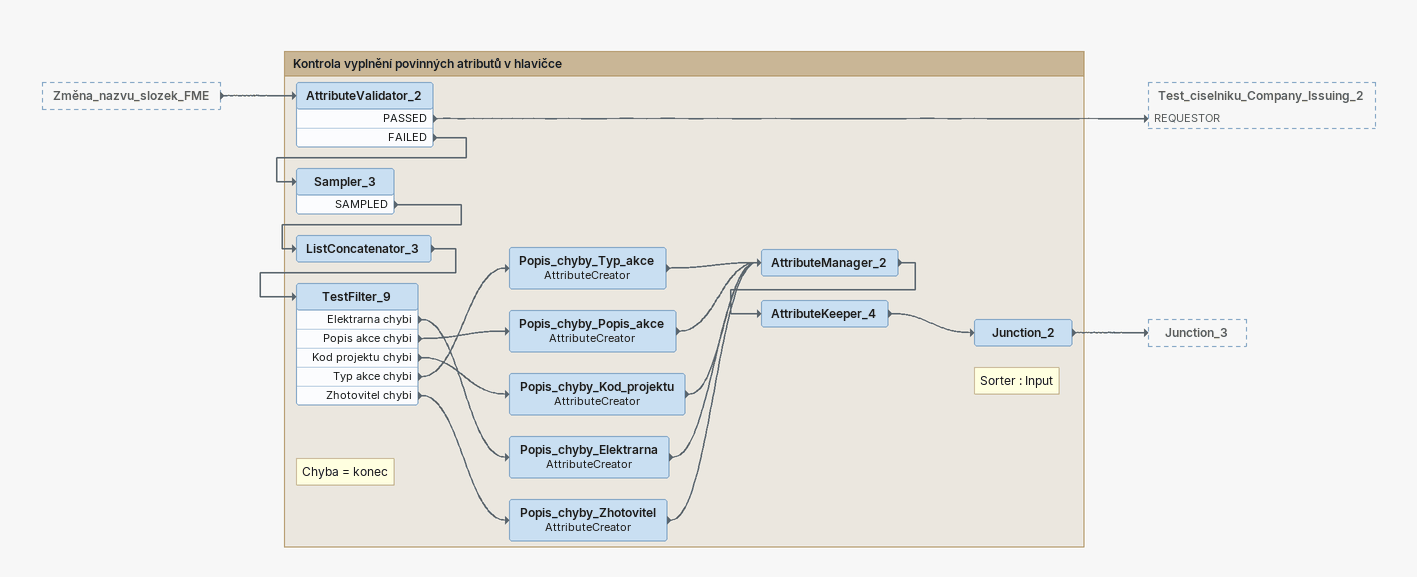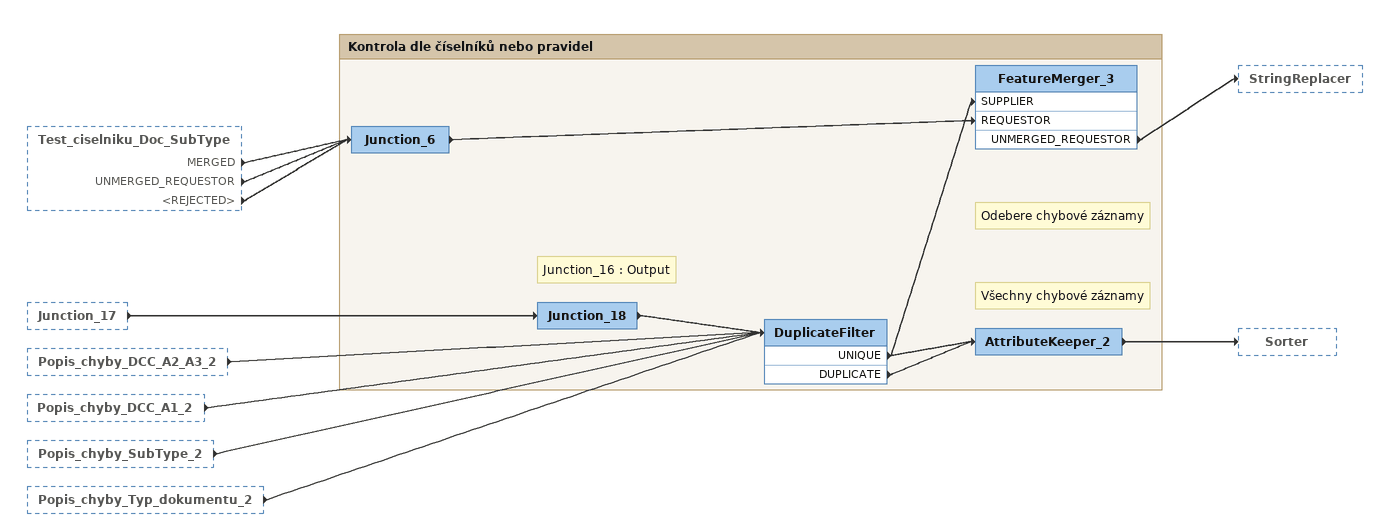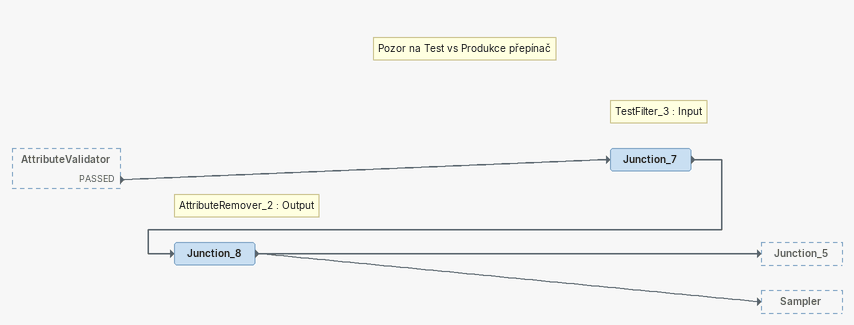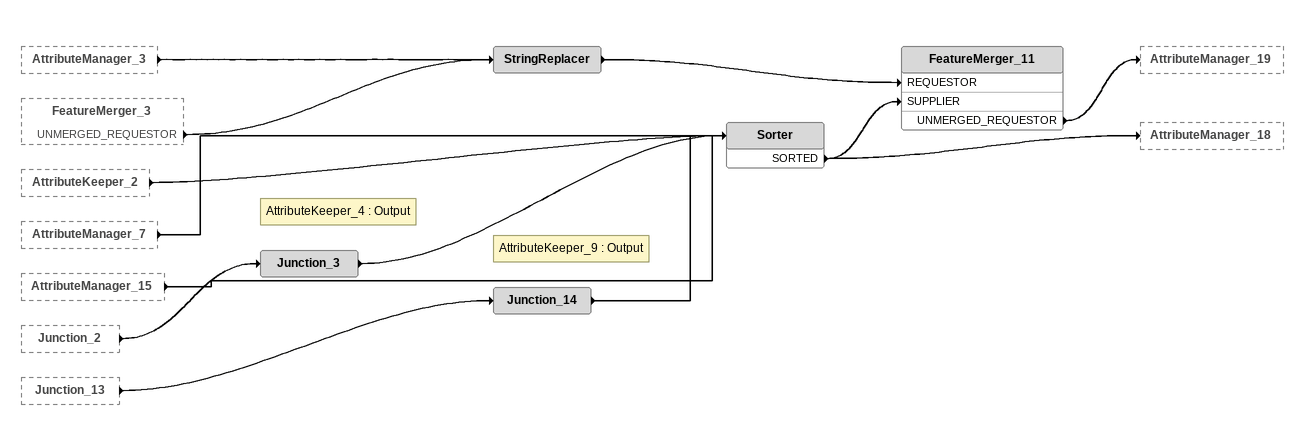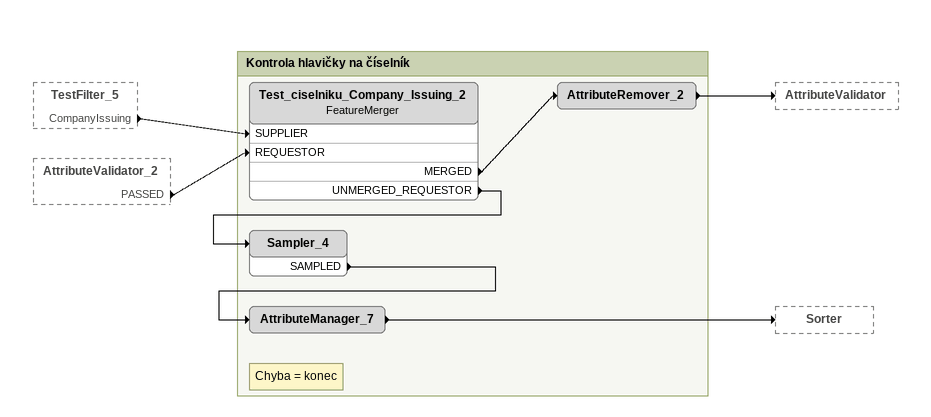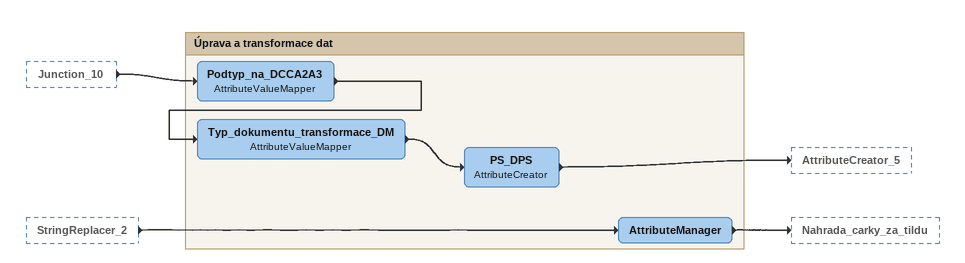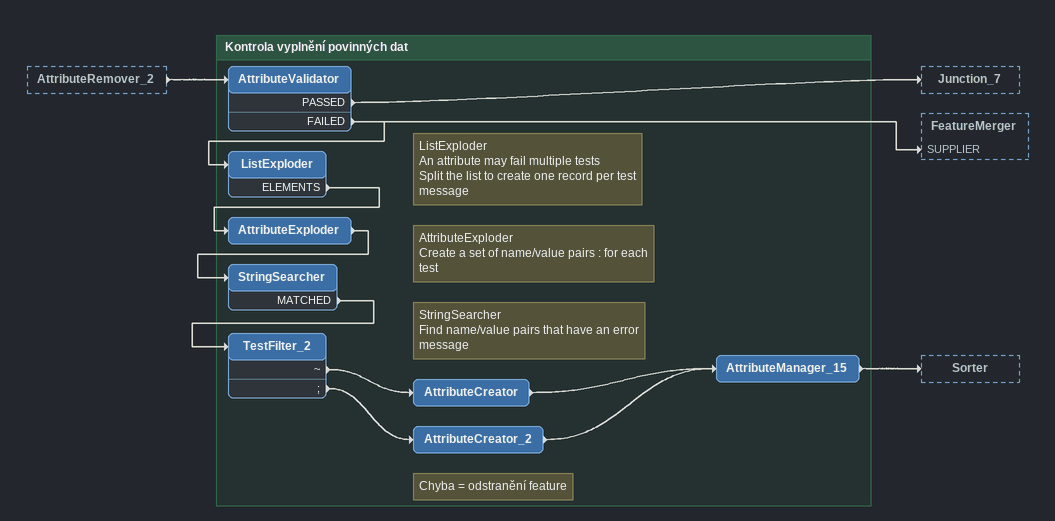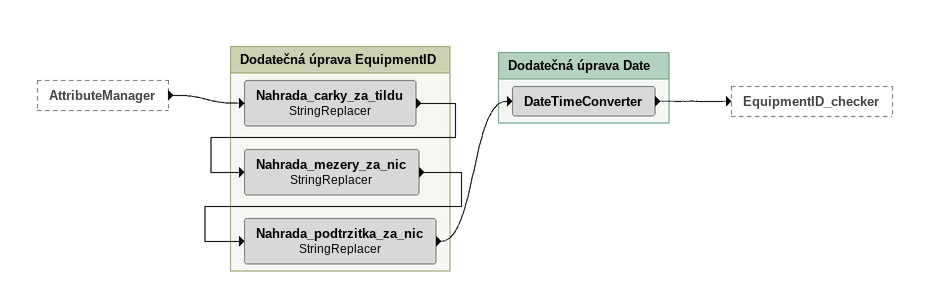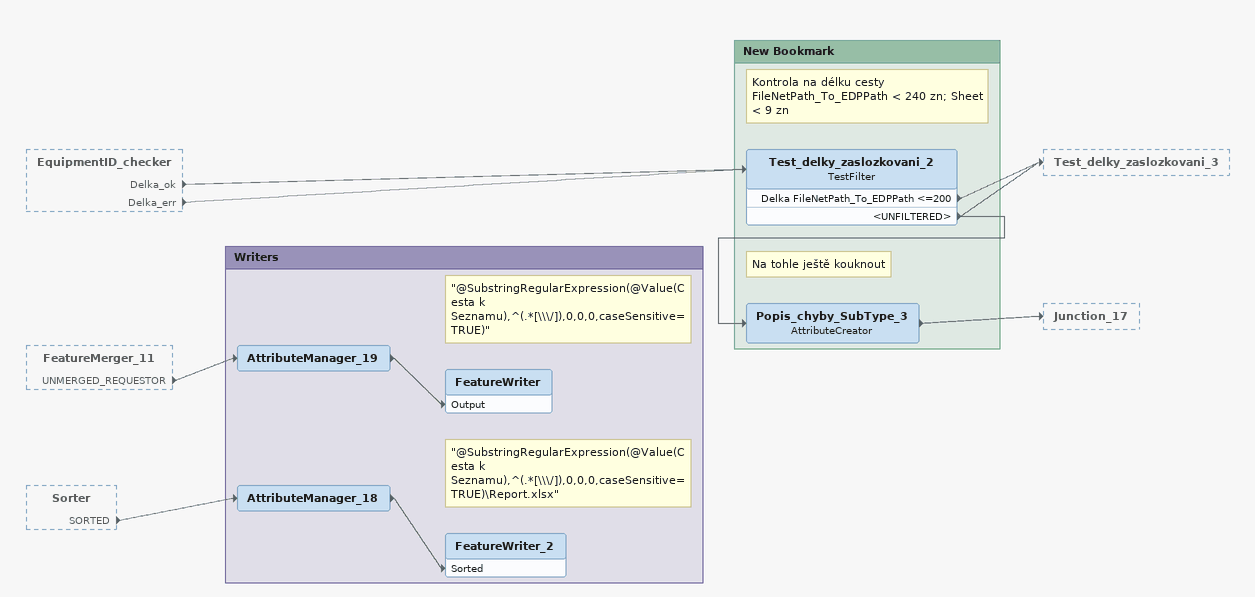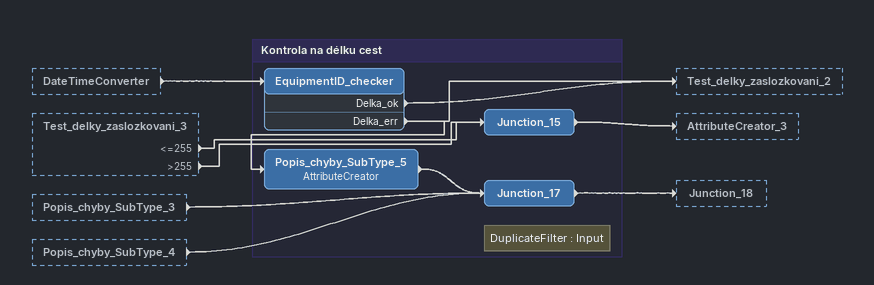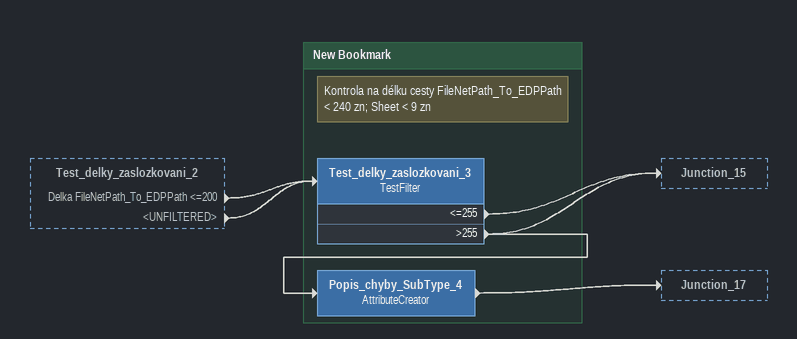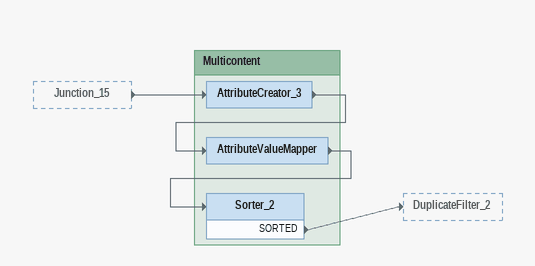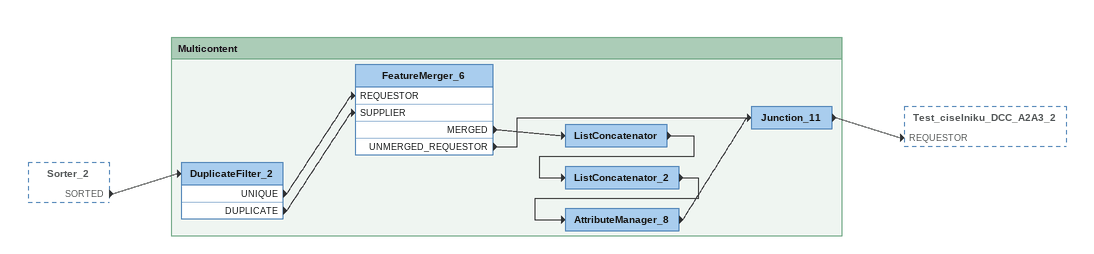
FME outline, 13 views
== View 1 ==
Změna_nazvu_slozek_FME [outside]
    -> AttributeValidator_2

Bookmark: Kontrola vyplnění povinných atributů v hlavičce
AttributeValidator_2
    PASSED -> Test_ciselniku_Company_Issuing_2 [REQUESTOR]
    FAILED -> Sampler_3
Sampler_3
    SAMPLED -> ListConcatenator_3
ListConcatenator_3
    -> TestFilter_9
Note: Chyba = konec
TestFilter_9
    Elektrarna chybi -> Popis_chyby_Elektrarna
    Popis akce chybi -> Popis_chyby_Popis_akce
    Kod projektu chybi -> Popis_chyby_Kod_projektu
    Typ akce chybi -> Popis_chyby_Typ_akce
    Zhotovitel chybi -> Popis_chyby_Zhotovitel
Popis_chyby_Typ_akce: AttributeCreator
    -> AttributeManager_2
Popis_chyby_Popis_akce: AttributeCreator
    -> AttributeManager_2
Popis_chyby_Kod_projektu: AttributeCreator
    -> AttributeManager_2
Popis_chyby_Elektrarna: AttributeCreator
    -> AttributeManager_2
Popis_chyby_Zhotovitel: AttributeCreator
    -> AttributeManager_2
AttributeManager_2
    -> AttributeKeeper_4
AttributeKeeper_4
    -> Junction_2
Note: Sorter : Input
Junction_2
    -> Junction_3

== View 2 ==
Test_ciselniku_Doc_SubType [outside]
    MERGED -> Junction_6
    UNMERGED_REQUESTOR -> Junction_6
    <REJECTED> -> Junction_6
Junction_17 [outside]
    -> Junction_18
Popis_chyby_DCC_A2_A3_2 [outside]
    -> DuplicateFilter
Popis_chyby_DCC_A1_2 [outside]
    -> DuplicateFilter
Popis_chyby_SubType_2 [outside]
    -> DuplicateFilter
Popis_chyby_Typ_dokumentu_2 [outside]
    -> DuplicateFilter

Bookmark: Kontrola dle číselníků nebo pravidel
Junction_6
    -> FeatureMerger_3 [REQUESTOR]
Note: Junction_16 : Output
Junction_18
    -> DuplicateFilter
DuplicateFilter
    UNIQUE -> FeatureMerger_3 [SUPPLIER]
    UNIQUE -> AttributeKeeper_2
    DUPLICATE -> AttributeKeeper_2
Note: Odebere chybové záznamy
FeatureMerger_3
    UNMERGED_REQUESTOR -> StringReplacer
Note: Všechny chybové záznamy
AttributeKeeper_2
    -> Sorter

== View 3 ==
AttributeValidator [outside]
    PASSED -> Junction_7
Note: TestFilter_3 : Input
Junction_7
    -> Junction_8
Note: AttributeRemover_2 : Output
Note: Pozor na Test vs Produkce přepínač
Junction_8
    -> Junction_5
    -> Sampler

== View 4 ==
AttributeManager_3 [outside]
    -> StringReplacer
FeatureMerger_3 [outside]
    UNMERGED_REQUESTOR -> StringReplacer
AttributeKeeper_2 [outside]
    -> Sorter
AttributeManager_7 [outside]
    -> Sorter
AttributeManager_15 [outside]
    -> Sorter
Junction_2 [outside]
    -> Junction_3
Junction_13 [outside]
    -> Junction_14
Note: AttributeKeeper_9 : Output
Junction_14
    -> Sorter
StringReplacer
    -> FeatureMerger_11 [REQUESTOR]
Note: AttributeKeeper_4 : Output
Junction_3
    -> Sorter
Sorter
    SORTED -> AttributeManager_18
    SORTED -> FeatureMerger_11 [SUPPLIER]
FeatureMerger_11
    UNMERGED_REQUESTOR -> AttributeManager_19

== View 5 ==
TestFilter_5 [outside]
    CompanyIssuing -> Test_ciselniku_Company_Issuing_2 [SUPPLIER]
AttributeValidator_2 [outside]
    PASSED -> Test_ciselniku_Company_Issuing_2 [REQUESTOR]

Bookmark: Kontrola hlavičky na číselník
Test_ciselniku_Company_Issuing_2: FeatureMerger
    MERGED -> AttributeRemover_2
    UNMERGED_REQUESTOR -> Sampler_4
AttributeRemover_2
    -> AttributeValidator
Sampler_4
    SAMPLED -> AttributeManager_7
Note: Chyba = konec
AttributeManager_7
    -> Sorter

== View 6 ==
Junction_10 [outside]
    -> Podtyp_na_DCCA2A3
StringReplacer_2 [outside]
    -> AttributeManager

Bookmark: Úprava a transformace dat
Podtyp_na_DCCA2A3: AttributeValueMapper
    -> Typ_dokumentu_transformace_DM
Typ_dokumentu_transformace_DM: AttributeValueMapper
    -> PS_DPS
PS_DPS: AttributeCreator
    -> AttributeCreator_5
AttributeManager
    -> Nahrada_carky_za_tildu

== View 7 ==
AttributeRemover_2 [outside]
    -> AttributeValidator

Bookmark: Kontrola vyplnění povinných dat
AttributeValidator
    PASSED -> Junction_7
    FAILED -> ListExploder
    FAILED -> FeatureMerger [SUPPLIER]
Note: ListExploder / An attribute may fail multiple tests / Split the list to create one record per test message
ListExploder
    ELEMENTS -> AttributeExploder
Note: AttributeExploder / Create a set of name/value pairs : for each test
AttributeExploder
    -> StringSearcher
Note: StringSearcher / Find name/value pairs that have an error message
StringSearcher
    MATCHED -> TestFilter_2
TestFilter_2
    ~ -> AttributeCreator
    ; -> AttributeCreator_2
AttributeCreator
    -> AttributeManager_15
Note: Chyba = odstranění feature
AttributeCreator_2
    -> AttributeManager_15
AttributeManager_15
    -> Sorter

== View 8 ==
AttributeManager [outside]
    -> Nahrada_carky_za_tildu

Bookmark: Dodatečná úprava EquipmentID
Nahrada_carky_za_tildu: StringReplacer
    -> Nahrada_mezery_za_nic
Nahrada_mezery_za_nic: StringReplacer
    -> Nahrada_podtrzitka_za_nic
Nahrada_podtrzitka_za_nic: StringReplacer
    -> DateTimeConverter

Bookmark: Dodatečná úprava Date
DateTimeConverter
    -> EquipmentID_checker

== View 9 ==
EquipmentID_checker [outside]
    Delka_ok -> Test_delky_zaslozkovani_2
    Delka_err -> Test_delky_zaslozkovani_2
FeatureMerger_11 [outside]
    UNMERGED_REQUESTOR -> AttributeManager_19
Sorter [outside]
    SORTED -> AttributeManager_18

Bookmark: New Bookmark
Note: Kontrola na délku cesty FileNetPath_To_EDPPath < 240 zn; Sheet < 9 zn
Test_delky_zaslozkovani_2: TestFilter
    Delka FileNetPath_To_EDPPath <=200 -> Test_delky_zaslozkovani_3
    <UNFILTERED> -> Popis_chyby_SubType_3
    <UNFILTERED> -> Test_delky_zaslozkovani_3
Note: Na tohle ještě kouknout
Popis_chyby_SubType_3: AttributeCreator
    -> Junction_17

Bookmark: Writers
AttributeManager_19
    -> FeatureWriter [Output]
Note: "@SubstringRegularExpression(@Value(Cesta k Seznamu),^(.*[\\\/]),0,0,0,caseSensitive=TRUE)"
FeatureWriter
AttributeManager_18
    -> FeatureWriter_2 [Sorted]
Note: "@SubstringRegularExpression(@Value(Cesta k Seznamu),^(.*[\\\/]),0,0,0,caseSensitive=TRUE)\Report.xlsx"
FeatureWriter_2

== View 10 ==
DateTimeConverter [outside]
    -> EquipmentID_checker
Test_delky_zaslozkovani_3 [outside]
    <=255 -> Junction_15
    >255 -> Junction_15
Popis_chyby_SubType_3 [outside]
    -> Junction_17
Popis_chyby_SubType_4 [outside]
    -> Junction_17

Bookmark: Kontrola na délku cest
EquipmentID_checker
    Delka_ok -> Test_delky_zaslozkovani_2
    Delka_err -> Popis_chyby_SubType_5
    Delka_err -> Test_delky_zaslozkovani_2
Junction_15
    -> AttributeCreator_3
Popis_chyby_SubType_5: AttributeCreator
    -> Junction_17
Note: DuplicateFilter : Input
Junction_17
    -> Junction_18

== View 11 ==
Test_delky_zaslozkovani_2 [outside]
    Delka FileNetPath_To_EDPPath <=200 -> Test_delky_zaslozkovani_3
    <UNFILTERED> -> Test_delky_zaslozkovani_3

Bookmark: New Bookmark
Note: Kontrola na délku cesty FileNetPath_To_EDPPath < 240 zn; Sheet < 9 zn
Test_delky_zaslozkovani_3: TestFilter
    <=255 -> Junction_15
    >255 -> Popis_chyby_SubType_4
    >255 -> Junction_15
Popis_chyby_SubType_4: AttributeCreator
    -> Junction_17

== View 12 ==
Junction_15 [outside]
    -> AttributeCreator_3

Bookmark: Multicontent
AttributeCreator_3
    -> AttributeValueMapper
AttributeValueMapper
    -> Sorter_2
Sorter_2
    SORTED -> DuplicateFilter_2

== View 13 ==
Sorter_2 [outside]
    SORTED -> DuplicateFilter_2

Bookmark: Multicontent
DuplicateFilter_2
    UNIQUE -> FeatureMerger_6 [REQUESTOR]
    DUPLICATE -> FeatureMerger_6 [SUPPLIER]
FeatureMerger_6
    MERGED -> ListConcatenator
    UNMERGED_REQUESTOR -> Junction_11
ListConcatenator
    -> ListConcatenator_2
ListConcatenator_2
    -> AttributeManager_8
AttributeManager_8
    -> Junction_11
Junction_11
    -> Test_ciselniku_DCC_A2A3_2 [REQUESTOR]
